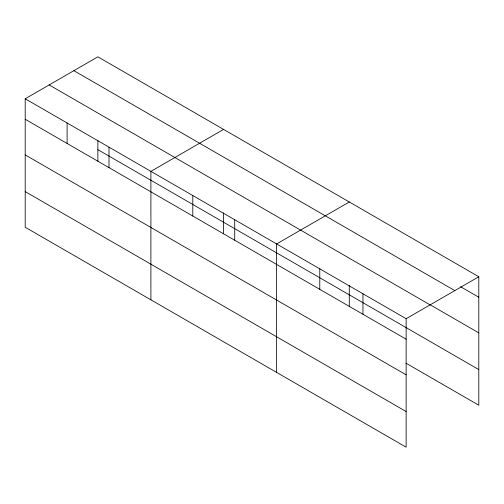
<?xml version="1.0" encoding="UTF-8"?>
<svg xmlns="http://www.w3.org/2000/svg" width="504" height="504" viewBox="0 0 504 504"><rect width="100%" height="100%" fill="white"/><g stroke="black" fill="none" stroke-linecap="round" stroke-linejoin="round"><path stroke-width="0.76" d="M25.2 98.784L406.13 318.711L406.13 447.174L25.2 227.247L25.2 98.784L97.87 56.826L478.8 276.753L478.8 405.216L405.947 363.151M223.581 129.402L150.904 171.36L150.904 299.823M349.285 201.978L276.614 243.936L276.614 372.399M406.13 318.711L478.8 276.753M460.587 286.719L478.8 297.234M73.893 70.673L454.816 290.6M430.233 304.826L478.8 332.867M49.184 84.943L430.107 304.863M97.87 149.656L478.8 369.583M25.2 119.265L406.13 339.192M25.2 154.898L406.13 374.825M25.2 191.614L406.13 411.541M362.956 293.788L362.956 314.269M349.285 285.434L349.285 306.426M319.782 268.859L319.782 289.34M234.713 219.744L234.713 240.225M223.581 212.858L223.581 233.85M192.805 195.552L192.805 216.033M109.003 147.168L109.003 167.649M97.87 140.282L97.87 161.274M67.101 122.976L67.101 143.457"/></g></svg>
